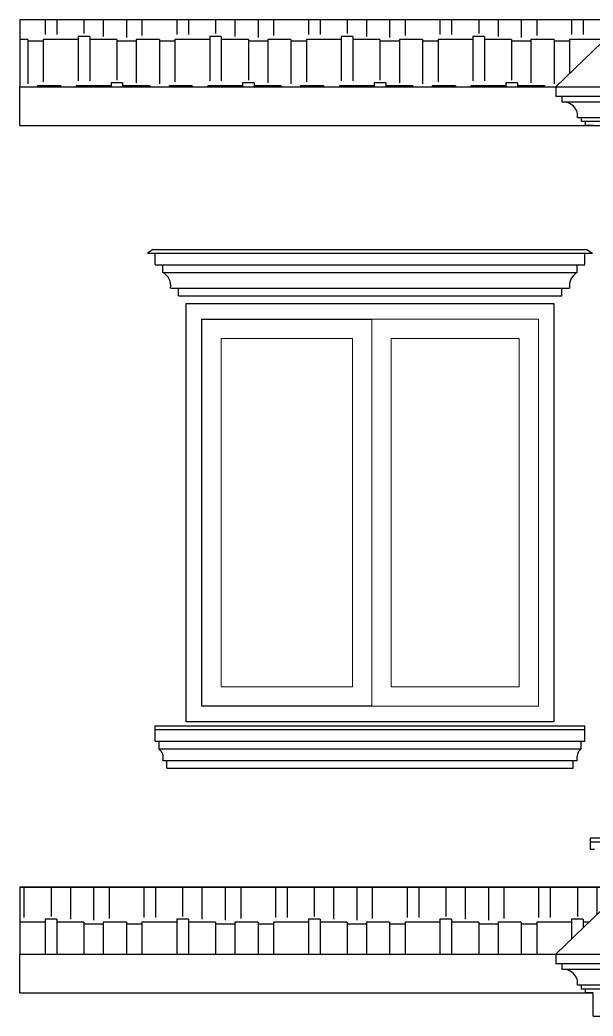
# Model space of a CAD drawing. Header units: inches. Extents: x 3672 to 10975, y -27382 to -746.
# Drawn here: x 3996.8 to 4070.8, y -27021.6 to -26893 of the extents above; entities that cross this region are included whole.
import ezdxf

# ---------------------------------------------------------------- set-up
doc = ezdxf.new("R2010")
doc.units = ezdxf.units.IN
doc.header["$LTSCALE"] = 17
doc.header["$MEASUREMENT"] = 0
for name, color, linetype, lineweight in [('25 BOT BAR', 12, 'Continuous', 25), ('ELEVATION', 7, 'Continuous', 25), ('WINDOW FRAME', 161, 'Continuous', 20)]:
    doc.layers.add(name, color=color, linetype=linetype, lineweight=lineweight)
pattern_1 = [(180, (-9844.4504, -5697.4846), (-12.75, -6), [3, -2.5, 3.5, -1.5, 4.5, -2]), (180, (-9847.4504, -5697.7346), (-12.75, -6), [2.5, -9.5, 2, -3]), (180, (-9853.4504, -5697.1096), (-12.75, -6), [1.5, -15.5]), (270, (-9844.4504, -5697.4846), (4.25, -6), [5.75, -18.25]), (270, (-9847.4504, -5697.4846), (4.25, -6), [5.625, -18.375]), (270, (-9849.9504, -5697.4846), (4.25, -6), [5.25, -18.75]), (270, (-9853.4504, -5697.1096), (4.25, -6), [5.75, -18.25]), (270, (-9854.9504, -5697.1096), (4.25, -6), [5.75, -18.25]), (270, (-9859.4504, -5697.4846), (4.25, -6), [5.5, -18.5])]

msp = doc.modelspace()

# ---------------------------------------------------------------- hatches: boundary and pattern name
at = {"layer": '25 BOT BAR'}
h = msp.add_hatch(dxfattribs=at)
h.set_pattern_fill('AR-RSHKE', color=8, scale=0.5, angle=180)
h.set_pattern_definition(pattern_1)
h.paths.add_polyline_path([(3996.78, -26892.97), (3996.78, -26901.6), (4066.02, -26901.6), (4072.02, -26895.85), (4072.02, -26892.97)])
h = msp.add_hatch(dxfattribs=at)
h.set_pattern_fill('AR-RSHKE', color=8, scale=0.5, angle=180)
h.set_pattern_definition(pattern_1)
h.paths.add_polyline_path([(4066.02, -27013.6), (4072.02, -27007.85), (4072.02, -27004.97), (3996.78, -27004.97), (3996.78, -27013.6)])

# ---------------------------------------------------------------- linework, layer by layer
for p, q in [((3996.78, -26892.97), (3996.78, -26901.6)), ((4072.02, -26895.85), (4066.02, -26901.6)), ((3996.78, -26901.6), (4242.52, -26901.6)), ((3996.78, -26906.6), (3996.78, -26901.6)), ((3996.78, -26901.6), (4242.52, -26901.6)), ((3996.78, -26906.6), (3996.78, -26901.6)), ((4066.02, -26901.6), (4066.02, -26902.85)), ((4226.02, -26902.85), (4066.02, -26902.85)), ((4066.84, -26903.6), (4066.84, -26902.85)), ((4224.47, -26903.6), (4066.84, -26903.6)), ((4067.34, -26903.6), (4066.84, -26903.6)), ((4068.84, -26905.6), (4068.84, -26905.1)), ((4222.97, -26905.6), (4068.84, -26905.6)), ((4069.34, -26906.1), (4069.34, -26905.6)), ((3996.78, -26906.6), (4242.52, -26906.6)), ((3996.78, -26906.6), (4070.84, -26906.6)), ((4222.47, -26906.1), (4069.34, -26906.1)), ((4069.84, -26906.6), (4069.84, -26906.1)), ((4070.84, -26906.6), (4069.84, -26906.6)), ((4014.02, -26922.6), (4013.27, -26923.1)), ((4013.27, -26923.1), (4070.78, -26923.1)), ((4014.02, -26922.6), (4070.03, -26922.6)), ((4014.27, -26924.6), (4014.27, -26923.1)), ((4069.78, -26924.6), (4069.78, -26923.1)), ((4070.03, -26922.6), (4070.78, -26923.1)), ((4014.27, -26924.6), (4069.78, -26924.6)), ((4015.27, -26925.6), (4015.27, -26924.6)), ((4068.78, -26925.6), (4068.78, -26924.6)), ((4015.27, -26925.6), (4068.78, -26925.6)), ((4016.27, -26927.6), (4067.78, -26927.6)), ((4017.27, -26928.6), (4017.27, -26927.6)), ((4066.78, -26928.6), (4066.78, -26927.6)), ((4017.27, -26928.6), (4066.78, -26928.6)), ((4014.27, -26984.1), (4069.78, -26984.1)), ((4014.27, -26986.1), (4014.27, -26984.1)), ((4069.78, -26986.1), (4069.78, -26984.1)), ((4014.27, -26984.6), (4069.78, -26984.6)), ((4014.27, -26986.1), (4069.78, -26986.1)), ((4014.77, -26987.1), (4014.77, -26986.1)), ((4069.28, -26987.1), (4069.28, -26986.1)), ((4014.77, -26987.1), (4069.28, -26987.1)), ((4015.27, -26988.6), (4068.78, -26988.6)), ((4015.77, -26989.6), (4015.77, -26988.6)), ((4068.28, -26989.6), (4068.28, -26988.6)), ((4015.77, -26989.6), (4068.28, -26989.6)), ((4070.52, -27000.1), (4070.52, -26998.6)), ((4070.52, -26998.6), (4072.02, -26998.6)), ((4070.52, -26999.1), (4221.52, -26999.1)), ((4071.02, -27000.1), (4070.52, -27000.1)), ((3996.78, -27004.97), (3996.78, -27013.6)), ((3996.78, -27004.97), (4072.02, -27004.97)), ((4072.02, -27007.85), (4066.02, -27013.6)), ((3996.78, -27013.6), (4242.52, -27013.6)), ((3996.78, -27018.6), (3996.78, -27013.6)), ((4066.02, -27013.6), (4066.02, -27014.85)), ((4226.02, -27014.85), (4066.02, -27014.85)), ((4066.84, -27015.6), (4066.84, -27014.85)), ((4224.47, -27015.6), (4066.84, -27015.6)), ((4067.34, -27015.6), (4066.84, -27015.6)), ((4068.84, -27017.6), (4068.84, -27017.1)), ((4222.97, -27017.6), (4068.84, -27017.6)), ((4069.34, -27018.1), (4069.34, -27017.6)), ((3996.78, -27018.6), (4070.84, -27018.6)), ((4222.47, -27018.1), (4069.34, -27018.1)), ((4069.84, -27018.6), (4069.84, -27018.1)), ((4070.84, -27018.6), (4069.84, -27018.6)), ((4070.84, -27021.6), (4070.84, -27018.6)), ((4070.84, -27021.6), (4221.47, -27021.6))]:
    msp.add_line(p, q, dxfattribs=at)
for points in [[(3996.78, -26892.97), (3996.78, -26901.6), (4066.02, -26901.6), (4072.02, -26895.85), (4072.02, -26892.97), (3996.78, -26892.97)], [(4042.27, -26981.6), (4020.27, -26981.6), (4020.27, -26931.6), (4042.27, -26931.6)], [(3996.78, -27004.97), (3996.78, -27013.6), (4066.02, -27013.6), (4072.02, -27007.85), (4072.02, -27004.97), (3996.78, -27004.97)]]:
    msp.add_lwpolyline(points, dxfattribs=at)
for centre, radius, start, end in [((4066.94, -26905.49), 1.94, 11.7956, 78.2041), ((4014.35, -26927.3), 1.93, 351.2663, 61.8638), ((4069.7, -26927.3), 1.93, 118.1362, 188.7337), ((4013.83, -26988.24), 1.48, 346.2102, 50.6596), ((4070.22, -26988.24), 1.48, 129.3404, 193.7898), ((4066.94, -27017.49), 1.94, 11.7956, 78.2041)]:
    msp.add_arc(centre, radius, start, end, dxfattribs=at)
at = {"layer": 'ELEVATION', "linetype": 'Continuous'}
msp.add_lwpolyline([(4018.27, -26943.6), (4018.27, -26929.6), (4065.78, -26929.6), (4065.78, -26983.6), (4018.27, -26983.6), (4018.27, -26943.6)], dxfattribs=at)
at = {"layer": 'WINDOW FRAME'}
for p, q in [((4042.27, -26931.6), (4042.27, -26981.6)), ((4042.27, -26981.6), (4042.27, -26931.6))]:
    msp.add_line(p, q, dxfattribs=at)
for points in [[(4042.27, -26931.6), (4020.27, -26931.6), (4020.27, -26981.6), (4042.27, -26981.6)], [(4039.77, -26934.1), (4022.77, -26934.1), (4022.77, -26979.1), (4039.77, -26979.1)], [(4044.77, -26934.1), (4061.28, -26934.1), (4061.28, -26979.1), (4044.77, -26979.1)]]:
    msp.add_lwpolyline(points, close=True, dxfattribs=at)
msp.add_lwpolyline([(4042.27, -26931.6), (4063.78, -26931.6), (4063.78, -26981.6), (4042.27, -26981.6)], dxfattribs=at)

doc.saveas('drawing.dxf')
